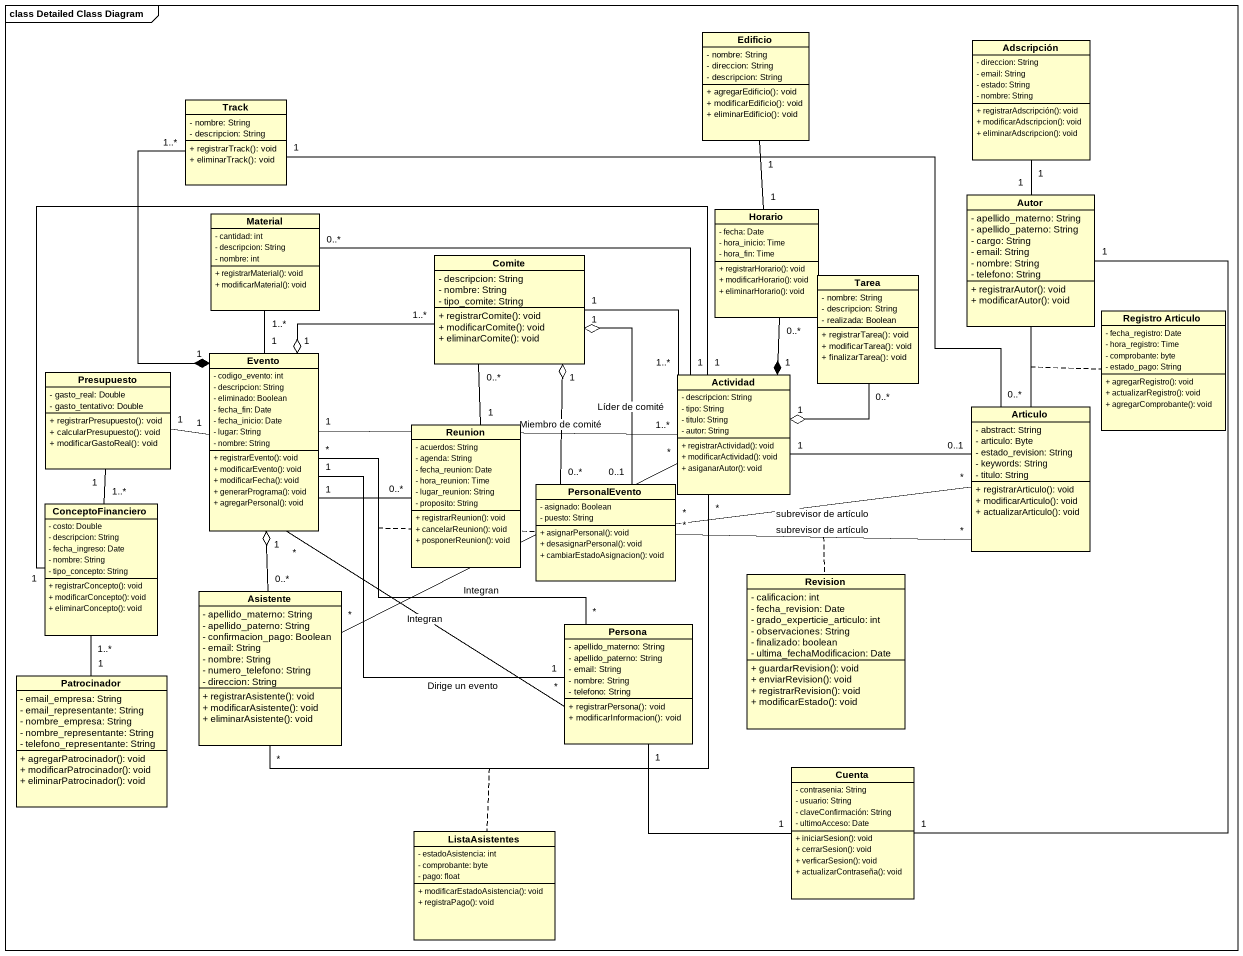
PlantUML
@startuml
mainframe class Detailed Class Diagram
hide circle
hide empty members
skinparam classAttributeIconSize 0
class Edificio {
  - nombre: String
  - direccion: String
  - descripcion: String
  + agregarEdificio(): void
  + modificarEdificio(): void
  + eliminarEdificio(): void
}
class Adscripción {
  - direccion: String
  - email: String
  - estado: String
  - nombre: String
  + registrarAdscripción(): void
  + modificarAdscripcion(): void
  + eliminarAdscripcion(): void
}
class Track {
  - nombre: String
  - descripcion: String
  + registrarTrack(): void
  + eliminarTrack(): void
}
class Horario {
  - fecha: Date
  - hora_inicio: Time
  - hora_fin: Time
  + registrarHorario(): void
  + modificarHorario(): void
  + eliminarHorario(): void
}
class Autor {
  - apellido_materno: String
  - apellido_paterno: String
  - cargo: String
  - email: String
  - nombre: String
  - telefono: String
  + registrarAutor(): void
  + modificarAutor(): void
}
class Material {
  - cantidad: int
  - descripcion: String
  - nombre: int
  + registrarMaterial(): void
  + modificarMaterial(): void
}
class Comite {
  - descripcion: String
  - nombre: String
  - tipo_comite: String
  + registrarComite(): void
  + modificarComite(): void
  + eliminarComite(): void
}
class Tarea {
  - nombre: String
  - descripcion: String
  - realizada: Boolean
  + registrarTarea(): void
  + modificarTarea(): void
  + finalizarTarea(): void
}
class "Registro Articulo" as Registro_Articulo {
  - fecha_registro: Date
  - hora_registro: Time
  - comprobante: byte
  - estado_pago: String
  + agregarRegistro(): void
  + actualizarRegistro(): void
  + agregarComprobante(): void
}
class Presupuesto {
  - gasto_real: Double
  - gasto_tentativo: Double
  + registrarPresupuesto(): void
  + calcularPresupuesto(): void
  + modificarGastoReal(): void
}
class Evento {
  - codigo_evento: int
  - descripcion: String
  - eliminado: Boolean
  - fecha_fin: Date
  - fecha_inicio: Date
  - lugar: String
  - nombre: String
  + registrarEvento(): void
  + modificarEvento(): void
  + modificarFecha(): void
  + generarPrograma(): void
  + agregarPersonal(): void
}
class Actividad {
  - descripcion: String
  - tipo: String
  - titulo: String
  - autor: String
  + registrarActividad(): void
  + modificarActividad(): void
  + asiganarAutor(): void
}
class Articulo {
  - abstract: String
  - articulo: Byte
  - estado_revision: String
  - keywords: String
  - titulo: String
  + registrarArticulo(): void
  + modificarArticulo(): void
  + actualizarArticulo(): void
}
class Reunion {
  - acuerdos: String
  - agenda: String
  - fecha_reunion: Date
  - hora_reunion: Time
  - lugar_reunion: String
  - proposito: String
  + registrarReunion(): void
  + cancelarReunion(): void
  + posponerReunion(): void
}
class PersonalEvento {
  - asignado: Boolean
  - puesto: String
  + asignarPersonal(): void
  + desasignarPersonal(): void
  + cambiarEstadoAsignacion(): void
}
class ConceptoFinanciero {
  - costo: Double
  - descripcion: String
  - fecha_ingreso: Date
  - nombre: String
  - tipo_concepto: String
  + registrarConcepto(): void
  + modificarConcepto(): void
  + eliminarConcepto(): void
}
class Asistente {
  - apellido_materno: String
  - apellido_paterno: String
  - confirmacion_pago: Boolean
  - email: String
  - nombre: String
  - numero_telefono: String
  - direccion: String
  + registrarAsistente(): void
  + modificarAsistente(): void
  + eliminarAsistente(): void
}
class Revision {
  - calificacion: int
  - fecha_revision: Date
  - grado_experticie_articulo: int
  - observaciones: String
  - finalizado: boolean
  - ultima_fechaModificacion: Date
  + guardarRevision(): void
  + enviarRevision(): void
  + registrarRevision(): void
  + modificarEstado(): void
}
class Persona {
  - apellido_materno: String
  - apellido_paterno: String
  - email: String
  - nombre: String
  - telefono: String
  + registrarPersona(): void
  + modificarInformacion(): void
}
class Patrocinador {
  - email_empresa: String
  - email_representante: String
  - nombre_empresa: String
  - nombre_representante: String
  - telefono_representante: String
  + agregarPatrocinador(): void
  + modificarPatrocinador(): void
  + eliminarPatrocinador(): void
}
class Cuenta {
  - contrasenia: String
  - usuario: String
  - claveConfirmación: String
  - ultimoAcceso: Date
  + iniciarSesion(): void
  + cerrarSesion(): void
  + verficarSesion(): void
  + actualizarContraseña(): void
}
class ListaAsistentes {
  - estadoAsistencia: int
  - comprobante: byte
  - pago: float
  + modificarEstadoAsistencia(): void
  + registraPago(): void
}
Edificio "1" -- "1" Horario
Adscripción "1" -- "1" Autor
Track "1..*" --* "1" Evento
Track "1" -right- "0..*" Articulo
Horario "0..*" --* "1" Actividad
Autor -- Articulo
(Autor, Articulo) .. Registro_Articulo
Autor "1" -- "1" Cuenta
Comite "1..*" -left-o "1" Evento
Comite "1" -right- "1..*" Actividad
Tarea "0..*" --o "1" Actividad
Evento "1" -up- "1..*" Material
Evento "1" -left- "1" Presupuesto
Evento "1" -right- "1..*" Actividad
Evento "1" -- "1" Persona : Dirige un evento
Evento "*" -- "*" Persona : Integran
(Evento, Persona) .. PersonalEvento
Evento "*" -- "*" Persona : Integran
Actividad "1" -left- "0..*" Material
Actividad "1" -left- "1" ConceptoFinanciero
Articulo "0..1" -left- "1" Actividad
Reunion "1" -up- "0..*" Comite
Reunion "0..*" -left- "1" Evento
PersonalEvento "0..1" -up-o "1" Comite : Líder de comité
PersonalEvento "0..*" -up-o "1" Comite : Miembro de comité
PersonalEvento "*" -right- "*" Articulo : subrevisor de artículo
(PersonalEvento, Articulo) .. Revision
PersonalEvento "*" -right- "*" Articulo : subrevisor de artículo
ConceptoFinanciero "1..*" -up- "1" Presupuesto
ConceptoFinanciero "1..*" -- "1" Patrocinador
Asistente "0..*" -up-o "1" Evento
Asistente "*" -right- "*" Actividad
(Asistente, Actividad) .. ListaAsistentes
Asistente "*" -right- "*" Actividad
Persona "1" -- "1" Cuenta
@enduml
